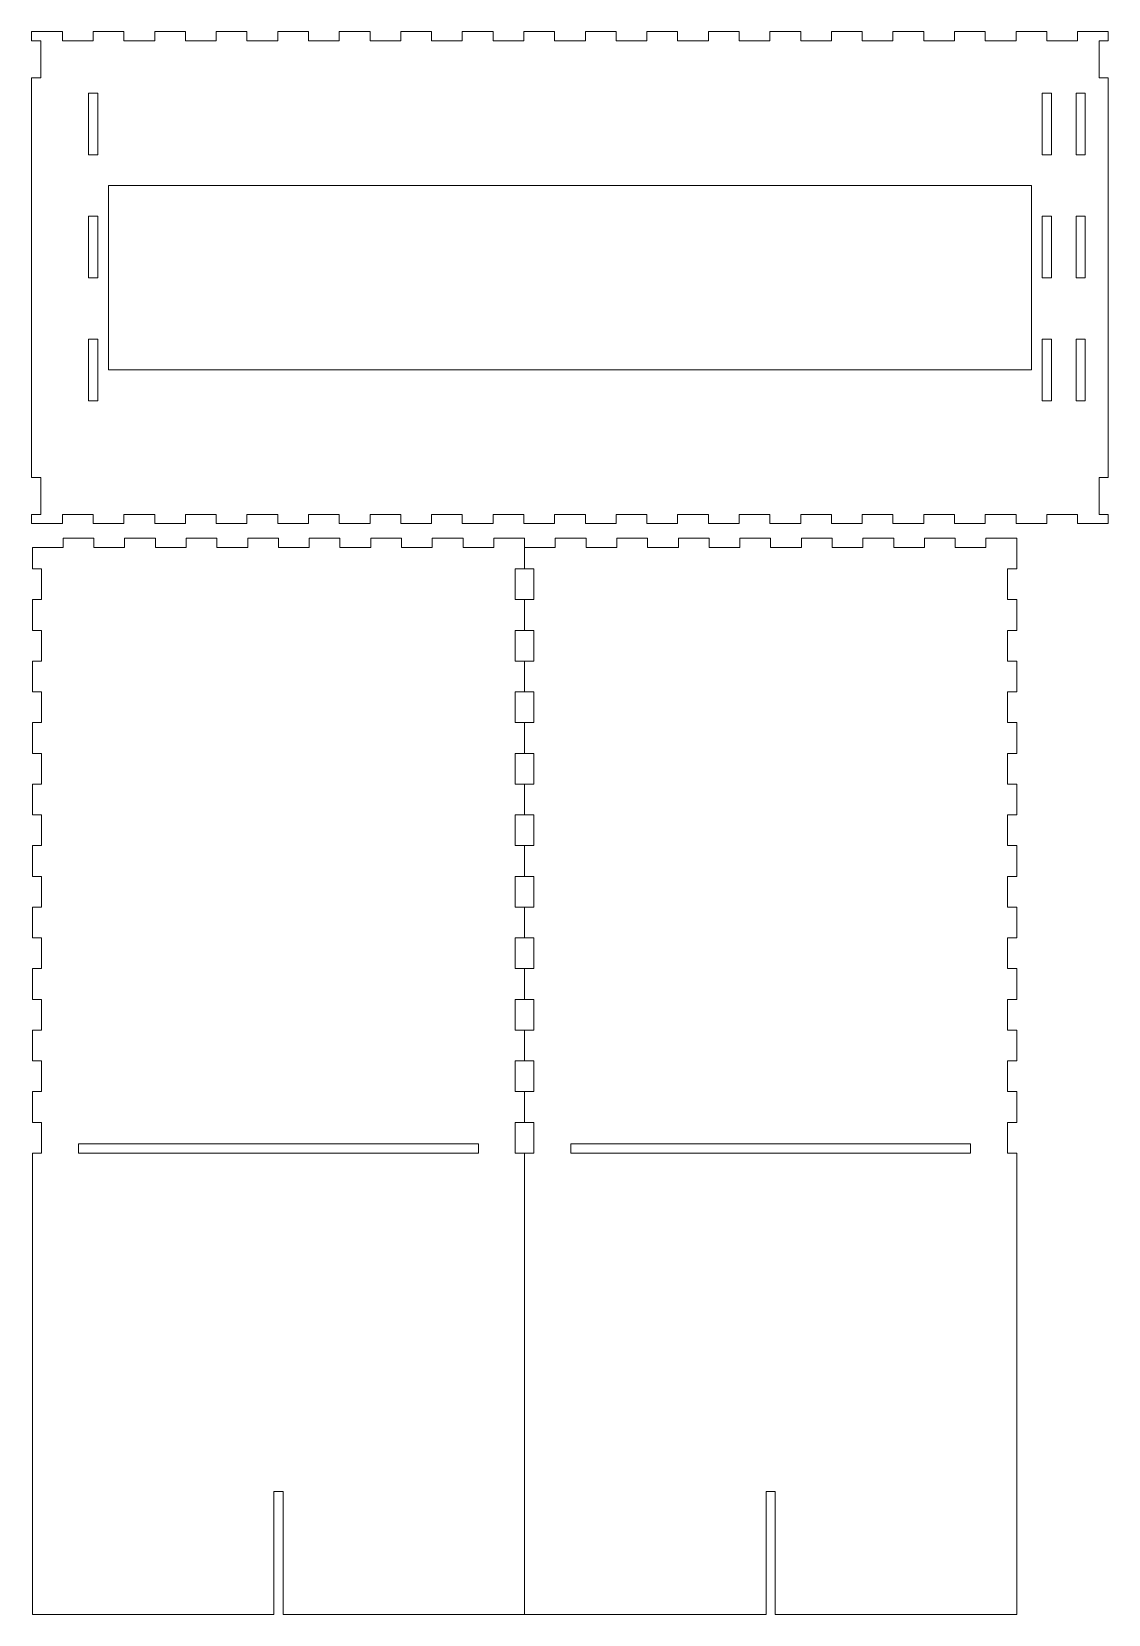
# Model space of a CAD drawing. Header units: millimetres. Extents: x 1570 to 2495, y 2062 to 2664.
# Drawn here: x 2145 to 2495, y 2062 to 2577 of the extents above; entities that cross this region are included whole.
import ezdxf

# ---------------------------------------------------------------- set-up
doc = ezdxf.new("R2010")
doc.units = ezdxf.units.MM

msp = doc.modelspace()

# ---------------------------------------------------------------- linework, layer by layer
at = {"color": 7, "linetype": 'Continuous', "lineweight": 15}
for p, q in [((2145.05, 2576.83), (2145.05, 2573.83)), ((2155.05, 2576.83), (2145.05, 2576.83)), ((2145.05, 2573.83), (2148.05, 2573.83)), ((2148.05, 2573.83), (2148.05, 2561.82)), ((2155.05, 2573.83), (2155.05, 2576.83)), ((2165.05, 2573.83), (2155.05, 2573.83)), ((2175.05, 2576.83), (2165.05, 2576.83)), ((2165.05, 2576.83), (2165.05, 2573.83)), ((2175.05, 2573.83), (2175.05, 2576.83)), ((2185.05, 2573.83), (2175.05, 2573.83)), ((2195.05, 2576.83), (2185.05, 2576.83)), ((2185.05, 2576.83), (2185.05, 2573.83)), ((2195.05, 2573.83), (2195.05, 2576.83)), ((2205.05, 2573.83), (2195.05, 2573.83)), ((2215.05, 2576.83), (2205.05, 2576.83)), ((2205.05, 2576.83), (2205.05, 2573.83)), ((2215.05, 2573.83), (2215.05, 2576.83)), ((2225.05, 2573.83), (2215.05, 2573.83)), ((2235.05, 2576.83), (2225.05, 2576.83)), ((2225.05, 2576.83), (2225.05, 2573.83)), ((2235.05, 2573.83), (2235.05, 2576.83)), ((2245.05, 2573.83), (2235.05, 2573.83)), ((2255.05, 2576.83), (2245.05, 2576.83)), ((2245.05, 2576.83), (2245.05, 2573.83)), ((2255.05, 2573.83), (2255.05, 2576.83)), ((2265.05, 2573.83), (2255.05, 2573.83)), ((2275.05, 2576.83), (2265.05, 2576.83)), ((2265.05, 2576.83), (2265.05, 2573.83)), ((2275.05, 2573.83), (2275.05, 2576.83)), ((2285.05, 2573.83), (2275.05, 2573.83)), ((2295.05, 2576.83), (2285.05, 2576.83)), ((2285.05, 2576.83), (2285.05, 2573.83)), ((2295.05, 2573.83), (2295.05, 2576.83)), ((2305.05, 2573.83), (2295.05, 2573.83)), ((2315.05, 2576.83), (2305.05, 2576.83)), ((2305.05, 2576.83), (2305.05, 2573.83)), ((2315.05, 2573.83), (2315.05, 2576.83)), ((2325.05, 2573.83), (2315.05, 2573.83)), ((2335.05, 2576.83), (2325.05, 2576.83)), ((2325.05, 2576.83), (2325.05, 2573.83)), ((2335.05, 2573.83), (2335.05, 2576.83)), ((2345.05, 2573.83), (2335.05, 2573.83)), ((2355.05, 2576.83), (2345.05, 2576.83)), ((2345.05, 2576.83), (2345.05, 2573.83)), ((2355.05, 2573.83), (2355.05, 2576.83)), ((2365.05, 2573.83), (2355.05, 2573.83)), ((2375.05, 2576.83), (2365.05, 2576.83)), ((2365.05, 2576.83), (2365.05, 2573.83)), ((2375.05, 2573.83), (2375.05, 2576.83)), ((2385.05, 2573.83), (2375.05, 2573.83)), ((2395.05, 2576.83), (2385.05, 2576.83)), ((2385.05, 2576.83), (2385.05, 2573.83)), ((2395.05, 2573.83), (2395.05, 2576.83)), ((2405.05, 2573.83), (2395.05, 2573.83)), ((2415.05, 2576.83), (2405.05, 2576.83)), ((2405.05, 2576.83), (2405.05, 2573.83)), ((2415.05, 2573.83), (2415.05, 2576.83)), ((2425.05, 2573.83), (2415.05, 2573.83)), ((2435.05, 2576.83), (2425.05, 2576.83)), ((2425.05, 2576.83), (2425.05, 2573.83)), ((2435.05, 2573.83), (2435.05, 2576.83)), ((2445.05, 2573.83), (2435.05, 2573.83)), ((2455.05, 2576.83), (2445.05, 2576.83)), ((2445.05, 2576.83), (2445.05, 2573.83)), ((2455.05, 2573.83), (2455.05, 2576.83)), ((2465.05, 2573.83), (2455.05, 2573.83)), ((2475.05, 2576.83), (2465.05, 2576.83)), ((2465.05, 2576.83), (2465.05, 2573.83)), ((2475.05, 2573.83), (2475.05, 2576.83)), ((2485.05, 2573.83), (2475.05, 2573.83)), ((2495.05, 2576.83), (2485.05, 2576.83)), ((2485.05, 2576.83), (2485.05, 2573.83)), ((2492.05, 2561.82), (2492.05, 2573.83)), ((2492.05, 2573.83), (2495.05, 2573.83)), ((2495.05, 2573.83), (2495.05, 2576.83)), ((2148.05, 2561.82), (2145.05, 2561.82)), ((2145.05, 2561.82), (2145.05, 2431.82)), ((2495.05, 2561.82), (2492.05, 2561.82)), ((2495.05, 2431.82), (2495.05, 2561.82)), ((2163.55, 2556.82), (2163.55, 2536.82)), ((2166.55, 2556.82), (2163.55, 2556.82)), ((2166.55, 2536.82), (2166.55, 2556.82)), ((2476.55, 2556.82), (2473.55, 2556.82)), ((2473.55, 2556.82), (2473.55, 2536.82)), ((2476.55, 2536.82), (2476.55, 2556.82)), ((2484.55, 2556.82), (2484.55, 2536.82)), ((2487.55, 2556.82), (2484.55, 2556.82)), ((2487.55, 2536.82), (2487.55, 2556.82)), ((2163.55, 2536.82), (2166.55, 2536.82)), ((2473.55, 2536.82), (2476.55, 2536.82)), ((2484.55, 2536.82), (2487.55, 2536.82)), ((2170.05, 2526.83), (2170.05, 2466.83)), ((2470.05, 2526.83), (2170.05, 2526.83)), ((2470.05, 2466.83), (2470.05, 2526.83)), ((2163.55, 2516.82), (2163.55, 2496.82)), ((2166.55, 2516.82), (2163.55, 2516.82)), ((2166.55, 2496.82), (2166.55, 2516.82)), ((2473.55, 2516.82), (2473.55, 2496.82)), ((2476.55, 2516.82), (2473.55, 2516.82)), ((2476.55, 2496.82), (2476.55, 2516.82)), ((2484.55, 2516.82), (2484.55, 2496.82)), ((2487.55, 2516.82), (2484.55, 2516.82)), ((2487.55, 2496.82), (2487.55, 2516.82)), ((2163.55, 2496.82), (2166.55, 2496.82)), ((2473.55, 2496.82), (2476.55, 2496.82)), ((2484.55, 2496.82), (2487.55, 2496.82)), ((2163.55, 2476.82), (2163.55, 2456.82)), ((2166.55, 2476.82), (2163.55, 2476.82)), ((2166.55, 2456.82), (2166.55, 2476.82)), ((2473.55, 2476.82), (2473.55, 2456.82)), ((2476.55, 2476.82), (2473.55, 2476.82)), ((2476.55, 2456.82), (2476.55, 2476.82)), ((2484.55, 2476.82), (2484.55, 2456.82)), ((2487.55, 2476.82), (2484.55, 2476.82)), ((2487.55, 2456.82), (2487.55, 2476.82)), ((2170.05, 2466.83), (2470.05, 2466.83)), ((2163.55, 2456.82), (2166.55, 2456.82)), ((2473.55, 2456.82), (2476.55, 2456.82)), ((2484.55, 2456.82), (2487.55, 2456.82)), ((2145.05, 2431.82), (2148.05, 2431.82)), ((2148.05, 2431.82), (2148.05, 2419.83)), ((2492.05, 2419.83), (2492.05, 2431.82)), ((2492.05, 2431.82), (2495.05, 2431.82)), ((2148.05, 2419.83), (2145.05, 2419.83)), ((2145.05, 2419.83), (2145.05, 2416.83)), ((2155.05, 2416.83), (2155.05, 2419.83)), ((2155.05, 2419.83), (2165.05, 2419.83)), ((2165.05, 2419.83), (2165.05, 2416.83)), ((2175.05, 2416.83), (2175.05, 2419.83)), ((2175.05, 2419.83), (2185.05, 2419.83)), ((2185.05, 2419.83), (2185.05, 2416.83)), ((2195.05, 2416.83), (2195.05, 2419.83)), ((2195.05, 2419.83), (2205.05, 2419.83)), ((2205.05, 2419.83), (2205.05, 2416.83)), ((2215.05, 2416.83), (2215.05, 2419.83)), ((2215.05, 2419.83), (2225.05, 2419.83)), ((2225.05, 2419.83), (2225.05, 2416.83)), ((2235.05, 2416.83), (2235.05, 2419.83)), ((2235.05, 2419.83), (2245.05, 2419.83)), ((2245.05, 2419.83), (2245.05, 2416.83)), ((2255.05, 2416.83), (2255.05, 2419.83)), ((2255.05, 2419.83), (2265.05, 2419.83)), ((2265.05, 2419.83), (2265.05, 2416.83)), ((2275.05, 2416.83), (2275.05, 2419.83)), ((2275.05, 2419.83), (2285.05, 2419.83)), ((2285.05, 2419.83), (2285.05, 2416.83)), ((2295.05, 2416.83), (2295.05, 2419.83)), ((2295.05, 2419.83), (2305.05, 2419.83)), ((2305.05, 2419.83), (2305.05, 2416.83)), ((2315.05, 2416.83), (2315.05, 2419.83)), ((2315.05, 2419.83), (2325.05, 2419.83)), ((2325.05, 2419.83), (2325.05, 2416.83)), ((2335.05, 2416.83), (2335.05, 2419.83)), ((2335.05, 2419.83), (2345.05, 2419.83)), ((2345.05, 2419.83), (2345.05, 2416.83)), ((2355.05, 2416.83), (2355.05, 2419.83)), ((2355.05, 2419.83), (2365.05, 2419.83)), ((2365.05, 2419.83), (2365.05, 2416.83)), ((2375.05, 2416.83), (2375.05, 2419.83)), ((2375.05, 2419.83), (2385.05, 2419.83)), ((2385.05, 2419.83), (2385.05, 2416.83)), ((2395.05, 2416.83), (2395.05, 2419.83)), ((2395.05, 2419.83), (2405.05, 2419.83)), ((2405.05, 2419.83), (2405.05, 2416.83)), ((2415.05, 2416.83), (2415.05, 2419.83)), ((2415.05, 2419.83), (2425.05, 2419.83)), ((2425.05, 2419.83), (2425.05, 2416.83)), ((2435.05, 2416.83), (2435.05, 2419.83)), ((2435.05, 2419.83), (2445.05, 2419.83)), ((2445.05, 2419.83), (2445.05, 2416.83)), ((2455.05, 2416.83), (2455.05, 2419.83)), ((2455.05, 2419.83), (2465.05, 2419.83)), ((2465.05, 2419.83), (2465.05, 2416.83)), ((2475.05, 2416.83), (2475.05, 2419.83)), ((2475.05, 2419.83), (2485.05, 2419.83)), ((2485.05, 2419.83), (2485.05, 2416.83)), ((2495.05, 2419.83), (2492.05, 2419.83)), ((2495.05, 2416.83), (2495.05, 2419.83)), ((2145.05, 2416.83), (2155.05, 2416.83)), ((2165.05, 2416.83), (2175.05, 2416.83)), ((2185.05, 2416.83), (2195.05, 2416.83)), ((2205.05, 2416.83), (2215.05, 2416.83)), ((2225.05, 2416.83), (2235.05, 2416.83)), ((2245.05, 2416.83), (2255.05, 2416.83)), ((2265.05, 2416.83), (2275.05, 2416.83)), ((2285.05, 2416.83), (2295.05, 2416.83)), ((2305.05, 2416.83), (2315.05, 2416.83)), ((2325.05, 2416.83), (2335.05, 2416.83)), ((2345.05, 2416.83), (2355.05, 2416.83)), ((2365.05, 2416.83), (2375.05, 2416.83)), ((2385.05, 2416.83), (2395.05, 2416.83)), ((2405.05, 2416.83), (2415.05, 2416.83)), ((2425.05, 2416.83), (2435.05, 2416.83)), ((2445.05, 2416.83), (2455.05, 2416.83)), ((2465.05, 2416.83), (2475.05, 2416.83)), ((2485.05, 2416.83), (2495.05, 2416.83)), ((2145.27, 2409.12), (2155.27, 2409.12)), ((2145.27, 2409.12), (2145.27, 2402.12)), ((2155.27, 2412.12), (2165.27, 2412.12)), ((2155.27, 2409.12), (2155.27, 2412.12)), ((2165.27, 2412.12), (2165.27, 2409.12)), ((2165.27, 2409.12), (2175.27, 2409.12)), ((2175.27, 2412.12), (2185.27, 2412.12)), ((2175.27, 2409.12), (2175.27, 2412.12)), ((2185.27, 2412.12), (2185.27, 2409.12)), ((2185.27, 2409.12), (2195.27, 2409.12)), ((2195.27, 2412.12), (2205.27, 2412.12)), ((2195.27, 2409.12), (2195.27, 2412.12)), ((2205.27, 2412.12), (2205.27, 2409.12)), ((2205.27, 2409.12), (2215.27, 2409.12)), ((2215.27, 2412.12), (2225.27, 2412.12)), ((2215.27, 2409.12), (2215.27, 2412.12)), ((2225.27, 2412.12), (2225.27, 2409.12)), ((2225.27, 2409.12), (2235.27, 2409.12)), ((2235.27, 2412.12), (2245.27, 2412.12)), ((2235.27, 2409.12), (2235.27, 2412.12)), ((2245.27, 2412.12), (2245.27, 2409.12)), ((2245.27, 2409.12), (2255.27, 2409.12)), ((2255.27, 2412.12), (2265.27, 2412.12)), ((2255.27, 2409.12), (2255.27, 2412.12)), ((2265.27, 2412.12), (2265.27, 2409.12)), ((2265.27, 2409.12), (2275.27, 2409.12)), ((2275.27, 2412.12), (2285.27, 2412.12)), ((2275.27, 2409.12), (2275.27, 2412.12)), ((2285.27, 2412.12), (2285.27, 2409.12)), ((2285.27, 2409.12), (2295.27, 2409.12)), ((2295.27, 2412.12), (2305.27, 2412.12)), ((2295.27, 2409.12), (2295.27, 2412.12)), ((2305.27, 2412.12), (2305.27, 2402.12)), ((2305.27, 2409.12), (2315.27, 2409.12)), ((2305.27, 2409.12), (2305.27, 2402.12)), ((2315.27, 2412.12), (2325.27, 2412.12)), ((2315.27, 2409.12), (2315.27, 2412.12)), ((2325.27, 2412.12), (2325.27, 2409.12)), ((2325.27, 2409.12), (2335.27, 2409.12)), ((2335.27, 2412.12), (2345.27, 2412.12)), ((2335.27, 2409.12), (2335.27, 2412.12)), ((2345.27, 2412.12), (2345.27, 2409.12)), ((2345.27, 2409.12), (2355.27, 2409.12)), ((2355.27, 2412.12), (2365.27, 2412.12)), ((2355.27, 2409.12), (2355.27, 2412.12)), ((2365.27, 2412.12), (2365.27, 2409.12)), ((2365.27, 2409.12), (2375.27, 2409.12)), ((2375.27, 2412.12), (2385.27, 2412.12)), ((2375.27, 2409.12), (2375.27, 2412.12)), ((2385.27, 2412.12), (2385.27, 2409.12)), ((2385.27, 2409.12), (2395.27, 2409.12)), ((2395.27, 2412.12), (2405.27, 2412.12)), ((2395.27, 2409.12), (2395.27, 2412.12)), ((2405.27, 2412.12), (2405.27, 2409.12)), ((2405.27, 2409.12), (2415.27, 2409.12)), ((2415.27, 2412.12), (2425.27, 2412.12)), ((2415.27, 2409.12), (2415.27, 2412.12)), ((2425.27, 2412.12), (2425.27, 2409.12)), ((2425.27, 2409.12), (2435.27, 2409.12)), ((2435.27, 2412.12), (2445.27, 2412.12)), ((2435.27, 2409.12), (2435.27, 2412.12)), ((2445.27, 2412.12), (2445.27, 2409.12)), ((2445.27, 2409.12), (2455.27, 2409.12)), ((2455.27, 2412.12), (2465.27, 2412.12)), ((2455.27, 2409.12), (2455.27, 2412.12)), ((2465.27, 2412.12), (2465.27, 2402.12)), ((2145.27, 2402.12), (2148.27, 2402.12)), ((2148.27, 2402.12), (2148.27, 2392.12)), ((2302.27, 2402.12), (2302.27, 2392.12)), ((2305.27, 2402.12), (2302.27, 2402.12)), ((2305.27, 2402.12), (2308.27, 2402.12)), ((2308.27, 2402.12), (2308.27, 2392.12)), ((2462.27, 2402.12), (2462.27, 2392.12)), ((2465.27, 2402.12), (2462.27, 2402.12)), ((2148.27, 2392.12), (2145.27, 2392.12)), ((2145.27, 2392.12), (2145.27, 2382.12)), ((2302.27, 2392.12), (2305.27, 2392.12)), ((2305.27, 2392.12), (2305.27, 2382.12)), ((2308.27, 2392.12), (2305.27, 2392.12)), ((2305.27, 2392.12), (2305.27, 2382.12)), ((2462.27, 2392.12), (2465.27, 2392.12)), ((2465.27, 2392.12), (2465.27, 2382.12)), ((2145.27, 2382.12), (2148.27, 2382.12)), ((2148.27, 2382.12), (2148.27, 2372.12)), ((2302.27, 2382.12), (2302.27, 2372.12)), ((2305.27, 2382.12), (2302.27, 2382.12)), ((2305.27, 2382.12), (2308.27, 2382.12)), ((2308.27, 2382.12), (2308.27, 2372.12)), ((2462.27, 2382.12), (2462.27, 2372.12)), ((2465.27, 2382.12), (2462.27, 2382.12)), ((2148.27, 2372.12), (2145.27, 2372.12)), ((2145.27, 2372.12), (2145.27, 2362.12)), ((2302.27, 2372.12), (2305.27, 2372.12)), ((2305.27, 2372.12), (2305.27, 2362.12)), ((2308.27, 2372.12), (2305.27, 2372.12)), ((2305.27, 2372.12), (2305.27, 2362.12)), ((2462.27, 2372.12), (2465.27, 2372.12)), ((2465.27, 2372.12), (2465.27, 2362.12)), ((2145.27, 2362.12), (2148.27, 2362.12)), ((2148.27, 2362.12), (2148.27, 2352.12)), ((2302.27, 2362.12), (2302.27, 2352.12)), ((2305.27, 2362.12), (2302.27, 2362.12)), ((2305.27, 2362.12), (2308.27, 2362.12)), ((2308.27, 2362.12), (2308.27, 2352.12)), ((2462.27, 2362.12), (2462.27, 2352.12)), ((2465.27, 2362.12), (2462.27, 2362.12)), ((2148.27, 2352.12), (2145.27, 2352.12)), ((2145.27, 2352.12), (2145.27, 2342.12)), ((2302.27, 2352.12), (2305.27, 2352.12)), ((2305.27, 2352.12), (2305.27, 2342.12)), ((2308.27, 2352.12), (2305.27, 2352.12)), ((2305.27, 2352.12), (2305.27, 2342.12)), ((2462.27, 2352.12), (2465.27, 2352.12)), ((2465.27, 2352.12), (2465.27, 2342.12)), ((2145.27, 2342.12), (2148.27, 2342.12)), ((2148.27, 2342.12), (2148.27, 2332.12)), ((2302.27, 2342.12), (2302.27, 2332.12)), ((2305.27, 2342.12), (2302.27, 2342.12)), ((2305.27, 2342.12), (2308.27, 2342.12)), ((2308.27, 2342.12), (2308.27, 2332.12)), ((2462.27, 2342.12), (2462.27, 2332.12)), ((2465.27, 2342.12), (2462.27, 2342.12)), ((2148.27, 2332.12), (2145.27, 2332.12)), ((2145.27, 2332.12), (2145.27, 2322.12)), ((2302.27, 2332.12), (2305.27, 2332.12)), ((2305.27, 2332.12), (2305.27, 2322.12)), ((2308.27, 2332.12), (2305.27, 2332.12)), ((2305.27, 2332.12), (2305.27, 2322.12)), ((2462.27, 2332.12), (2465.27, 2332.12)), ((2465.27, 2332.12), (2465.27, 2322.12)), ((2145.27, 2322.12), (2148.27, 2322.12)), ((2148.27, 2322.12), (2148.27, 2312.12)), ((2302.27, 2322.12), (2302.27, 2312.12)), ((2305.27, 2322.12), (2302.27, 2322.12)), ((2305.27, 2322.12), (2308.27, 2322.12)), ((2308.27, 2322.12), (2308.27, 2312.12)), ((2462.27, 2322.12), (2462.27, 2312.12)), ((2465.27, 2322.12), (2462.27, 2322.12)), ((2148.27, 2312.12), (2145.27, 2312.12)), ((2145.27, 2312.12), (2145.27, 2302.12)), ((2302.27, 2312.12), (2305.27, 2312.12)), ((2305.27, 2312.12), (2305.27, 2302.12)), ((2308.27, 2312.12), (2305.27, 2312.12)), ((2305.27, 2312.12), (2305.27, 2302.12)), ((2462.27, 2312.12), (2465.27, 2312.12)), ((2465.27, 2312.12), (2465.27, 2302.12)), ((2145.27, 2302.12), (2148.27, 2302.12)), ((2148.27, 2302.12), (2148.27, 2292.12)), ((2302.27, 2302.12), (2302.27, 2292.12)), ((2305.27, 2302.12), (2302.27, 2302.12)), ((2305.27, 2302.12), (2308.27, 2302.12)), ((2308.27, 2302.12), (2308.27, 2292.12)), ((2462.27, 2302.12), (2462.27, 2292.12)), ((2465.27, 2302.12), (2462.27, 2302.12)), ((2148.27, 2292.12), (2145.27, 2292.12)), ((2145.27, 2292.12), (2145.27, 2282.12)), ((2302.27, 2292.12), (2305.27, 2292.12)), ((2305.27, 2292.12), (2305.27, 2282.12)), ((2308.27, 2292.12), (2305.27, 2292.12)), ((2305.27, 2292.12), (2305.27, 2282.12)), ((2462.27, 2292.12), (2465.27, 2292.12)), ((2465.27, 2292.12), (2465.27, 2282.12)), ((2145.27, 2282.12), (2148.27, 2282.12)), ((2148.27, 2282.12), (2148.27, 2272.12)), ((2302.27, 2282.12), (2302.27, 2272.12)), ((2305.27, 2282.12), (2302.27, 2282.12)), ((2305.27, 2282.12), (2308.27, 2282.12)), ((2308.27, 2282.12), (2308.27, 2272.12)), ((2462.27, 2282.12), (2462.27, 2272.12)), ((2465.27, 2282.12), (2462.27, 2282.12)), ((2148.27, 2272.12), (2145.27, 2272.12)), ((2145.27, 2272.12), (2145.27, 2262.12)), ((2302.27, 2272.12), (2305.27, 2272.12)), ((2305.27, 2272.12), (2305.27, 2262.12)), ((2308.27, 2272.12), (2305.27, 2272.12)), ((2305.27, 2272.12), (2305.27, 2262.12)), ((2462.27, 2272.12), (2465.27, 2272.12)), ((2465.27, 2272.12), (2465.27, 2262.12)), ((2145.27, 2262.12), (2148.27, 2262.12)), ((2148.27, 2262.12), (2148.27, 2252.12)), ((2302.27, 2262.12), (2302.27, 2252.12)), ((2305.27, 2262.12), (2302.27, 2262.12)), ((2305.27, 2262.12), (2308.27, 2262.12)), ((2308.27, 2262.12), (2308.27, 2252.12)), ((2462.27, 2262.12), (2462.27, 2252.12)), ((2465.27, 2262.12), (2462.27, 2262.12)), ((2148.27, 2252.12), (2145.27, 2252.12)), ((2145.27, 2252.12), (2145.27, 2242.12)), ((2302.27, 2252.12), (2305.27, 2252.12)), ((2305.27, 2252.12), (2305.27, 2242.12)), ((2308.27, 2252.12), (2305.27, 2252.12)), ((2305.27, 2252.12), (2305.27, 2242.12)), ((2462.27, 2252.12), (2465.27, 2252.12)), ((2465.27, 2252.12), (2465.27, 2242.12)), ((2145.27, 2242.12), (2148.27, 2242.12)), ((2148.27, 2242.12), (2148.27, 2232.12)), ((2302.27, 2242.12), (2302.27, 2232.12)), ((2305.27, 2242.12), (2302.27, 2242.12)), ((2305.27, 2242.12), (2308.27, 2242.12)), ((2308.27, 2242.12), (2308.27, 2232.12)), ((2462.27, 2242.12), (2462.27, 2232.12)), ((2465.27, 2242.12), (2462.27, 2242.12)), ((2148.27, 2232.12), (2145.27, 2232.12)), ((2145.27, 2232.12), (2145.27, 2222.12)), ((2302.27, 2232.12), (2305.27, 2232.12)), ((2305.27, 2232.12), (2305.27, 2222.12)), ((2308.27, 2232.12), (2305.27, 2232.12)), ((2305.27, 2232.12), (2305.27, 2222.12)), ((2462.27, 2232.12), (2465.27, 2232.12)), ((2465.27, 2232.12), (2465.27, 2222.12)), ((2145.27, 2222.12), (2148.27, 2222.12)), ((2148.27, 2222.12), (2148.27, 2212.12)), ((2302.27, 2222.12), (2302.27, 2212.12)), ((2305.27, 2222.12), (2302.27, 2222.12)), ((2305.27, 2222.12), (2308.27, 2222.12)), ((2308.27, 2222.12), (2308.27, 2212.12)), ((2462.27, 2222.12), (2462.27, 2212.12)), ((2465.27, 2222.12), (2462.27, 2222.12)), ((2160.27, 2215.12), (2290.27, 2215.12)), ((2160.27, 2215.12), (2160.27, 2212.12)), ((2290.27, 2215.12), (2290.27, 2212.12)), ((2320.27, 2215.12), (2450.27, 2215.12)), ((2320.27, 2215.12), (2320.27, 2212.12)), ((2450.27, 2215.12), (2450.27, 2212.12)), ((2145.27, 2212.12), (2148.27, 2212.12)), ((2145.27, 2212.12), (2145.27, 2062.12)), ((2290.27, 2212.12), (2160.27, 2212.12)), ((2305.27, 2212.12), (2302.27, 2212.12)), ((2305.27, 2062.12), (2305.27, 2212.12)), ((2305.27, 2212.12), (2308.27, 2212.12)), ((2305.27, 2212.12), (2305.27, 2062.12)), ((2450.27, 2212.12), (2320.27, 2212.12)), ((2465.27, 2212.12), (2462.27, 2212.12)), ((2465.27, 2062.12), (2465.27, 2212.12)), ((2223.77, 2062.12), (2223.77, 2102.12)), ((2226.77, 2102.12), (2223.77, 2102.12)), ((2226.77, 2062.12), (2226.77, 2102.12)), ((2383.77, 2062.12), (2383.77, 2102.12)), ((2386.77, 2102.12), (2383.77, 2102.12)), ((2386.77, 2062.12), (2386.77, 2102.12)), ((2145.27, 2062.12), (2223.77, 2062.12)), ((2226.77, 2062.12), (2305.27, 2062.12)), ((2305.27, 2062.12), (2383.77, 2062.12)), ((2386.77, 2062.12), (2465.27, 2062.12))]:
    msp.add_line(p, q, dxfattribs=at)

doc.saveas('drawing.dxf')
